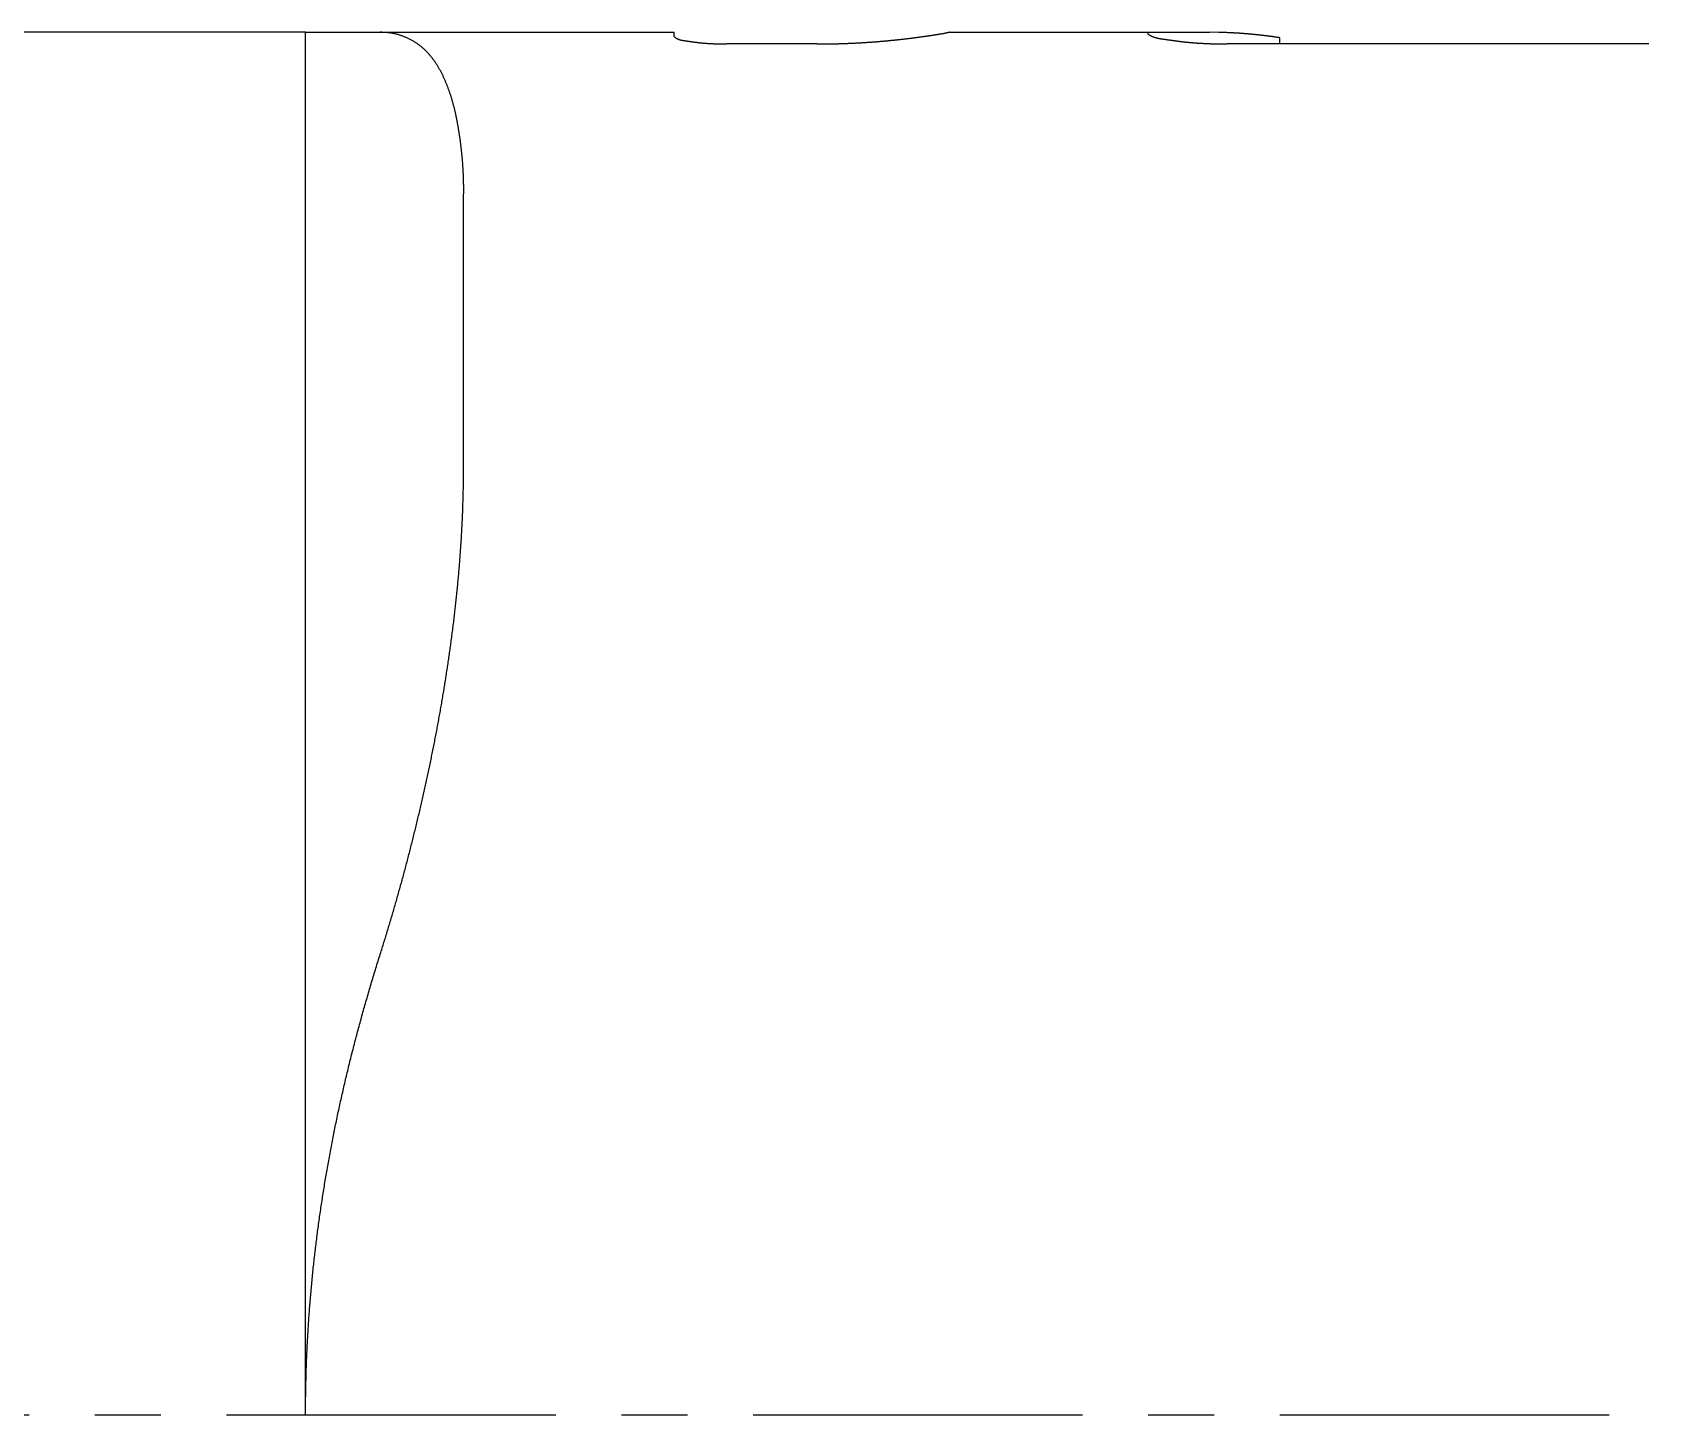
# Model space of a CAD drawing. Extents: x -4 to 102, y -14 to 59.
# Drawn here: x 52.63 to 58.77, y 9.06 to 14.31 of the extents above; entities that cross this region are included whole.
import ezdxf

# ---------------------------------------------------------------- set-up
doc = ezdxf.new("R2010")
doc.units = 0
doc.linetypes.add('CENTER', pattern=[2, 1.25, -0.25, 0.25, -0.25])
doc.layers.get('0').update_dxf_attribs({"linetype": 'CONTINUOUS'})
doc.layers.add('CENTER', color=1, linetype='CENTER')

msp = doc.modelspace()

# ---------------------------------------------------------------- linework, layer by layer
at = {"color": 7, "linetype": 'CONTINUOUS'}
for p, q in [((53.6678, 14.3079), (52.2678, 14.3079)), ((53.6678, 9.0579), (53.6678, 14.3079)), ((53.6678, 14.3079), (53.9516, 14.3079)), ((53.9516, 14.3079), (55.0678, 14.3079)), ((55.0678, 14.2915), (55.0678, 14.3079)), ((56.1127, 14.3079), (56.8678, 14.3079)), ((56.8678, 14.3003), (56.8678, 14.3079)), ((56.8678, 14.3079), (57.1003, 14.3079)), ((57.1357, 14.3075), (57.1003, 14.3079)), ((55.6096, 14.2636), (55.2678, 14.2636)), ((58.7678, 14.2636), (57.1678, 14.2636)), ((57.3678, 14.2636), (57.3678, 14.2871)), ((54.2678, 12.6485), (54.2678, 13.6763))]:
    msp.add_line(p, q, dxfattribs=at)
at = {"color": 7}
for points in [[(54.2678, 13.6763, 0), (54.2679, 13.679, 0), (54.2679, 13.6817, 0), (54.268, 13.6844, 0), (54.268, 13.6872, 0), (54.2681, 13.6899, 0), (54.2681, 13.6926, 0), (54.2682, 13.6953, 0), (54.2682, 13.698, 0), (54.2682, 13.7008, 0), (54.2682, 13.7035, 0), (54.2683, 13.7062, 0), (54.2683, 13.7089, 0), (54.2683, 13.7117, 0), (54.2683, 13.7144, 0), (54.2682, 13.7171, 0), (54.2682, 13.7198, 0), (54.2682, 13.7225, 0), (54.2682, 13.7253, 0), (54.2682, 13.728, 0), (54.2681, 13.7307, 0), (54.2681, 13.7334, 0), (54.268, 13.7361, 0), (54.268, 13.7389, 0), (54.2679, 13.7416, 0), (54.2678, 13.7443, 0), (54.2678, 13.747, 0), (54.2677, 13.7498, 0), (54.2676, 13.7525, 0), (54.2675, 13.7552, 0), (54.2674, 13.7579, 0), (54.2673, 13.7606, 0), (54.2672, 13.7634, 0), (54.2671, 13.7661, 0), (54.267, 13.7688, 0), (54.2669, 13.7715, 0), (54.2667, 13.7742, 0), (54.2666, 13.777, 0), (54.2665, 13.7797, 0), (54.2663, 13.7824, 0), (54.2662, 13.7851, 0), (54.266, 13.7878, 0), (54.2659, 13.7906, 0), (54.2657, 13.7933, 0), (54.2655, 13.796, 0), (54.2654, 13.7987, 0), (54.2652, 13.8014, 0), (54.265, 13.8042, 0), (54.2648, 13.8069, 0), (54.2646, 13.8096, 0), (54.2644, 13.8123, 0), (54.2642, 13.815, 0), (54.264, 13.8177, 0), (54.2638, 13.8205, 0), (54.2635, 13.8232, 0), (54.2633, 13.8259, 0), (54.2631, 13.8286, 0), (54.2628, 13.8313, 0), (54.2626, 13.834, 0), (54.2623, 13.8367, 0), (54.2621, 13.8395, 0), (54.2618, 13.8422, 0), (54.2616, 13.8449, 0), (54.2613, 13.8476, 0), (54.261, 13.8503, 0), (54.2607, 13.853, 0), (54.2604, 13.8557, 0), (54.2601, 13.8584, 0), (54.2599, 13.8611, 0), (54.2595, 13.8639, 0), (54.2592, 13.8666, 0), (54.2589, 13.8693, 0), (54.2586, 13.872, 0), (54.2583, 13.8747, 0), (54.258, 13.8774, 0), (54.2576, 13.8801, 0), (54.2573, 13.8828, 0), (54.2569, 13.8855, 0), (54.2566, 13.8882, 0), (54.2562, 13.8909, 0), (54.2559, 13.8936, 0), (54.2555, 13.8963, 0), (54.2552, 13.899, 0), (54.2548, 13.9017, 0), (54.2544, 13.9044, 0), (54.254, 13.9071, 0), (54.2536, 13.9098, 0), (54.2532, 13.9125, 0), (54.2528, 13.9152, 0), (54.2524, 13.9179, 0), (54.252, 13.9206, 0), (54.2516, 13.9233, 0), (54.2512, 13.926, 0), (54.2508, 13.9287, 0), (54.2504, 13.9314, 0), (54.2499, 13.9341, 0), (54.2495, 13.9368, 0), (54.249, 13.9394, 0), (54.2486, 13.9421, 0), (54.2481, 13.9448, 0), (54.2477, 13.9475, 0), (54.2472, 13.9502, 0), (54.2467, 13.9529, 0), (54.2463, 13.9556, 0), (54.2458, 13.9582, 0), (54.2453, 13.9609, 0), (54.2448, 13.9636, 0), (54.2443, 13.9663, 0), (54.2438, 13.9689, 0), (54.2433, 13.9716, 0), (54.2428, 13.9743, 0), (54.2422, 13.977, 0), (54.2417, 13.9796, 0), (54.2412, 13.9823, 0), (54.2406, 13.985, 0), (54.2401, 13.9876, 0), (54.2395, 13.9903, 0), (54.2389, 13.993, 0), (54.2384, 13.9956, 0), (54.2378, 13.9983, 0), (54.2372, 14.0009, 0), (54.2366, 14.0036, 0), (54.236, 14.0062, 0), (54.2354, 14.0089, 0), (54.2347, 14.0115, 0), (54.2341, 14.0142, 0), (54.2335, 14.0168, 0), (54.2328, 14.0194, 0), (54.2322, 14.0221, 0), (54.2315, 14.0247, 0), (54.2308, 14.0274, 0), (54.2301, 14.03, 0), (54.2295, 14.0326, 0), (54.2288, 14.0352, 0), (54.228, 14.0379, 0), (54.2273, 14.0405, 0), (54.2266, 14.0431, 0), (54.2259, 14.0457, 0), (54.2251, 14.0483, 0), (54.2244, 14.0509, 0), (54.2236, 14.0535, 0), (54.2228, 14.0561, 0), (54.222, 14.0587, 0), (54.2212, 14.0613, 0), (54.2204, 14.0639, 0), (54.2196, 14.0665, 0), (54.2188, 14.0691, 0), (54.2179, 14.0717, 0), (54.2171, 14.0743, 0), (54.2162, 14.0768, 0), (54.2154, 14.0794, 0), (54.2145, 14.082, 0), (54.2136, 14.0846, 0), (54.2127, 14.0871, 0), (54.2118, 14.0897, 0), (54.2108, 14.0922, 0), (54.2099, 14.0948, 0), (54.2089, 14.0974, 0), (54.208, 14.0999, 0), (54.207, 14.1025, 0), (54.206, 14.105, 0), (54.205, 14.1075, 0), (54.204, 14.1101, 0), (54.203, 14.1126, 0), (54.2019, 14.1151, 0), (54.2009, 14.1177, 0), (54.1998, 14.1202, 0), (54.1987, 14.1227, 0), (54.1977, 14.1252, 0), (54.1966, 14.1277, 0), (54.1954, 14.1302, 0), (54.1943, 14.1327, 0), (54.1932, 14.1352, 0), (54.192, 14.1377, 0), (54.1908, 14.1402, 0), (54.1897, 14.1427, 0), (54.1885, 14.1452, 0), (54.1872, 14.1477, 0), (54.186, 14.1501, 0), (54.1848, 14.1526, 0), (54.1835, 14.155, 0), (54.1822, 14.1575, 0), (54.181, 14.1599, 0), (54.1797, 14.1623, 0), (54.1783, 14.1647, 0), (54.177, 14.1671, 0), (54.1756, 14.1695, 0), (54.1743, 14.1719, 0), (54.1729, 14.1743, 0), (54.1715, 14.1767, 0), (54.1701, 14.179, 0), (54.1686, 14.1814, 0), (54.1672, 14.1837, 0), (54.1657, 14.186, 0), (54.1642, 14.1883, 0), (54.1627, 14.1906, 0), (54.1612, 14.1929, 0), (54.1597, 14.1952, 0), (54.1581, 14.1974, 0), (54.1565, 14.1997, 0), (54.1549, 14.2019, 0), (54.1533, 14.2041, 0), (54.1517, 14.2063, 0), (54.1501, 14.2085, 0), (54.1484, 14.2107, 0), (54.1467, 14.2128, 0), (54.145, 14.215, 0), (54.1433, 14.2171, 0), (54.1415, 14.2192, 0), (54.1398, 14.2213, 0), (54.138, 14.2233, 0), (54.1362, 14.2254, 0), (54.1343, 14.2274, 0), (54.1325, 14.2294, 0), (54.1306, 14.2314, 0), (54.1287, 14.2334, 0), (54.1268, 14.2353, 0), (54.1249, 14.2373, 0), (54.1229, 14.2392, 0), (54.121, 14.2411, 0), (54.119, 14.2429, 0), (54.117, 14.2448, 0), (54.1149, 14.2466, 0), (54.1128, 14.2484, 0), (54.1108, 14.2502, 0), (54.1087, 14.252, 0), (54.1065, 14.2537, 0), (54.1044, 14.2554, 0), (54.1022, 14.2571, 0), (54.1, 14.2588, 0), (54.0978, 14.2604, 0), (54.0956, 14.262, 0), (54.0933, 14.2636, 0), (54.0911, 14.2652, 0), (54.0888, 14.2667, 0), (54.0865, 14.2683, 0), (54.0842, 14.2697, 0), (54.0818, 14.2712, 0), (54.0795, 14.2727, 0), (54.0771, 14.2741, 0), (54.0747, 14.2755, 0), (54.0723, 14.2768, 0), (54.0699, 14.2782, 0), (54.0675, 14.2795, 0), (54.065, 14.2808, 0), (54.0626, 14.282, 0), (54.0601, 14.2833, 0), (54.0576, 14.2845, 0), (54.0551, 14.2856, 0), (54.0526, 14.2868, 0), (54.0501, 14.2879, 0), (54.0475, 14.289, 0), (54.045, 14.2901, 0), (54.0424, 14.2911, 0), (54.0399, 14.2921, 0), (54.0373, 14.2931, 0), (54.0347, 14.294, 0), (54.0321, 14.2949, 0), (54.0295, 14.2958, 0), (54.0269, 14.2967, 0), (54.0243, 14.2975, 0), (54.0216, 14.2983, 0), (54.019, 14.2991, 0), (54.0163, 14.2998, 0), (54.0137, 14.3005, 0), (54.011, 14.3012, 0), (54.0084, 14.3018, 0), (54.0057, 14.3024, 0), (54.003, 14.303, 0), (54.0003, 14.3035, 0), (53.9976, 14.304, 0), (53.9949, 14.3045, 0), (53.9922, 14.305, 0), (53.9895, 14.3054, 0), (53.9868, 14.3057, 0), (53.9841, 14.3061, 0), (53.9814, 14.3064, 0), (53.9787, 14.3067, 0), (53.976, 14.3069, 0), (53.9733, 14.3072, 0), (53.9706, 14.3074, 0), (53.9679, 14.3075, 0), (53.9652, 14.3076, 0), (53.9624, 14.3078, 0), (53.9597, 14.3078, 0), (53.957, 14.3079, 0), (53.9543, 14.3079, 0), (53.9516, 14.3079, 0)], [(55.6096, 14.2636, 0), (55.6116, 14.2636, 0), (55.6136, 14.2636, 0), (55.6155, 14.2636, 0), (55.6175, 14.2636, 0), (55.6194, 14.2636, 0), (55.6214, 14.2637, 0), (55.6234, 14.2637, 0), (55.6253, 14.2637, 0), (55.6273, 14.2637, 0), (55.6293, 14.2637, 0), (55.6312, 14.2637, 0), (55.6332, 14.2637, 0), (55.6351, 14.2637, 0), (55.6371, 14.2638, 0), (55.6391, 14.2638, 0), (55.641, 14.2638, 0), (55.643, 14.2638, 0), (55.645, 14.2639, 0), (55.6469, 14.2639, 0), (55.6489, 14.2639, 0), (55.6509, 14.2639, 0), (55.6528, 14.264, 0), (55.6548, 14.264, 0), (55.6567, 14.264, 0), (55.6587, 14.2641, 0), (55.6607, 14.2641, 0), (55.6626, 14.2641, 0), (55.6646, 14.2642, 0), (55.6666, 14.2642, 0), (55.6685, 14.2642, 0), (55.6705, 14.2643, 0), (55.6724, 14.2643, 0), (55.6744, 14.2644, 0), (55.6764, 14.2644, 0), (55.6783, 14.2645, 0), (55.6803, 14.2645, 0), (55.6823, 14.2646, 0), (55.6842, 14.2646, 0), (55.6862, 14.2647, 0), (55.6882, 14.2647, 0), (55.6901, 14.2648, 0), (55.6921, 14.2648, 0), (55.694, 14.2649, 0), (55.696, 14.2649, 0), (55.698, 14.265, 0), (55.6999, 14.2651, 0), (55.7019, 14.2651, 0), (55.7039, 14.2652, 0), (55.7058, 14.2652, 0), (55.7078, 14.2653, 0), (55.7097, 14.2654, 0), (55.7117, 14.2654, 0), (55.7137, 14.2655, 0), (55.7156, 14.2656, 0), (55.7176, 14.2657, 0), (55.7196, 14.2657, 0), (55.7215, 14.2658, 0), (55.7235, 14.2659, 0), (55.7254, 14.266, 0), (55.7274, 14.266, 0), (55.7294, 14.2661, 0), (55.7313, 14.2662, 0), (55.7333, 14.2663, 0), (55.7352, 14.2664, 0), (55.7372, 14.2665, 0), (55.7392, 14.2666, 0), (55.7411, 14.2666, 0), (55.7431, 14.2667, 0), (55.7451, 14.2668, 0), (55.747, 14.2669, 0), (55.749, 14.267, 0), (55.7509, 14.2671, 0), (55.7529, 14.2672, 0), (55.7549, 14.2673, 0), (55.7568, 14.2674, 0), (55.7588, 14.2675, 0), (55.7607, 14.2676, 0), (55.7627, 14.2677, 0), (55.7647, 14.2678, 0), (55.7666, 14.2679, 0), (55.7686, 14.268, 0), (55.7705, 14.2681, 0), (55.7725, 14.2682, 0), (55.7745, 14.2683, 0), (55.7764, 14.2685, 0), (55.7784, 14.2686, 0), (55.7804, 14.2687, 0), (55.7823, 14.2688, 0), (55.7843, 14.2689, 0), (55.7862, 14.269, 0), (55.7882, 14.2692, 0), (55.7902, 14.2693, 0), (55.7921, 14.2694, 0), (55.7941, 14.2695, 0), (55.796, 14.2697, 0), (55.798, 14.2698, 0), (55.7999, 14.2699, 0), (55.8019, 14.27, 0), (55.8039, 14.2702, 0), (55.8058, 14.2703, 0), (55.8078, 14.2704, 0), (55.8097, 14.2706, 0), (55.8117, 14.2707, 0), (55.8137, 14.2708, 0), (55.8156, 14.271, 0), (55.8176, 14.2711, 0), (55.8195, 14.2713, 0), (55.8215, 14.2714, 0), (55.8235, 14.2716, 0), (55.8254, 14.2717, 0), (55.8274, 14.2718, 0), (55.8293, 14.272, 0), (55.8313, 14.2721, 0), (55.8332, 14.2723, 0), (55.8352, 14.2724, 0), (55.8372, 14.2726, 0), (55.8391, 14.2728, 0), (55.8411, 14.2729, 0), (55.843, 14.2731, 0), (55.845, 14.2732, 0), (55.8469, 14.2734, 0), (55.8489, 14.2736, 0), (55.8509, 14.2737, 0), (55.8528, 14.2739, 0), (55.8548, 14.274, 0), (55.8567, 14.2742, 0), (55.8587, 14.2744, 0), (55.8606, 14.2746, 0), (55.8626, 14.2747, 0), (55.8645, 14.2749, 0), (55.8665, 14.2751, 0), (55.8685, 14.2752, 0), (55.8704, 14.2754, 0), (55.8724, 14.2756, 0), (55.8743, 14.2758, 0), (55.8763, 14.276, 0), (55.8782, 14.2761, 0), (55.8802, 14.2763, 0), (55.8821, 14.2765, 0), (55.8841, 14.2767, 0), (55.8861, 14.2769, 0), (55.888, 14.2771, 0), (55.89, 14.2773, 0), (55.8919, 14.2775, 0), (55.8939, 14.2776, 0), (55.8958, 14.2778, 0), (55.8978, 14.278, 0), (55.8997, 14.2782, 0), (55.9017, 14.2784, 0), (55.9036, 14.2786, 0), (55.9056, 14.2788, 0), (55.9075, 14.279, 0), (55.9095, 14.2792, 0), (55.9114, 14.2794, 0), (55.9134, 14.2797, 0), (55.9154, 14.2799, 0), (55.9173, 14.2801, 0), (55.9193, 14.2803, 0), (55.9212, 14.2805, 0), (55.9232, 14.2807, 0), (55.9251, 14.2809, 0), (55.9271, 14.2811, 0), (55.929, 14.2814, 0), (55.931, 14.2816, 0), (55.9329, 14.2818, 0), (55.9349, 14.282, 0), (55.9368, 14.2822, 0), (55.9388, 14.2825, 0), (55.9407, 14.2827, 0), (55.9427, 14.2829, 0), (55.9446, 14.2832, 0), (55.9466, 14.2834, 0), (55.9485, 14.2836, 0), (55.9505, 14.2838, 0), (55.9524, 14.2841, 0), (55.9544, 14.2843, 0), (55.9563, 14.2846, 0), (55.9583, 14.2848, 0), (55.9602, 14.285, 0), (55.9622, 14.2853, 0), (55.9641, 14.2855, 0), (55.9661, 14.2858, 0), (55.968, 14.286, 0), (55.97, 14.2862, 0), (55.9719, 14.2865, 0), (55.9738, 14.2867, 0), (55.9758, 14.287, 0), (55.9777, 14.2872, 0), (55.9797, 14.2875, 0), (55.9816, 14.2877, 0), (55.9836, 14.288, 0), (55.9855, 14.2882, 0), (55.9875, 14.2885, 0), (55.9894, 14.2888, 0), (55.9914, 14.289, 0), (55.9933, 14.2893, 0), (55.9953, 14.2895, 0), (55.9972, 14.2898, 0), (55.9992, 14.2901, 0), (56.0011, 14.2903, 0), (56.003, 14.2906, 0), (56.005, 14.2909, 0), (56.0069, 14.2911, 0), (56.0089, 14.2914, 0), (56.0108, 14.2917, 0), (56.0128, 14.2919, 0), (56.0147, 14.2922, 0), (56.0167, 14.2925, 0), (56.0186, 14.2928, 0), (56.0205, 14.293, 0), (56.0225, 14.2933, 0), (56.0244, 14.2936, 0), (56.0264, 14.2939, 0), (56.0283, 14.2942, 0), (56.0303, 14.2944, 0), (56.0322, 14.2947, 0), (56.0341, 14.295, 0), (56.0361, 14.2953, 0), (56.038, 14.2956, 0), (56.04, 14.2959, 0), (56.0419, 14.2961, 0), (56.0439, 14.2964, 0), (56.0458, 14.2967, 0), (56.0477, 14.297, 0), (56.0497, 14.2973, 0), (56.0516, 14.2976, 0), (56.0536, 14.2979, 0), (56.0555, 14.2982, 0), (56.0574, 14.2985, 0), (56.0594, 14.2988, 0), (56.0613, 14.2991, 0), (56.0633, 14.2994, 0), (56.0652, 14.2997, 0), (56.0671, 14.3001, 0), (56.0691, 14.3004, 0), (56.071, 14.3007, 0), (56.073, 14.301, 0), (56.0749, 14.3013, 0), (56.0768, 14.3017, 0), (56.0788, 14.302, 0), (56.0807, 14.3023, 0), (56.0826, 14.3027, 0), (56.0846, 14.303, 0), (56.0865, 14.3033, 0), (56.0884, 14.3037, 0), (56.0904, 14.304, 0), (56.0923, 14.3044, 0), (56.0942, 14.3047, 0), (56.0962, 14.3051, 0), (56.0981, 14.3055, 0), (56.1, 14.3058, 0), (56.1019, 14.3062, 0), (56.1039, 14.3066, 0), (56.1058, 14.307, 0), (56.1077, 14.3073, 0)], [(55.0678, 14.2915, 0), (55.0684, 14.291, 0), (55.069, 14.2905, 0), (55.0697, 14.29, 0), (55.0703, 14.2895, 0), (55.0709, 14.289, 0), (55.0716, 14.2885, 0), (55.0722, 14.288, 0), (55.0729, 14.2876, 0), (55.0735, 14.2871, 0), (55.0742, 14.2867, 0), (55.0749, 14.2862, 0), (55.0756, 14.2858, 0), (55.0762, 14.2854, 0), (55.0769, 14.285, 0), (55.0776, 14.2846, 0), (55.0783, 14.2842, 0), (55.079, 14.2838, 0), (55.0797, 14.2834, 0), (55.0805, 14.2831, 0), (55.0812, 14.2828, 0), (55.0819, 14.2824, 0), (55.0826, 14.2821, 0), (55.0834, 14.2818, 0), (55.0841, 14.2815, 0), (55.0848, 14.2812, 0), (55.0856, 14.281, 0), (55.0863, 14.2807, 0), (55.0871, 14.2805, 0), (55.0878, 14.2802, 0), (55.0886, 14.28, 0), (55.0894, 14.2798, 0), (55.0901, 14.2795, 0), (55.0909, 14.2793, 0), (55.0917, 14.2791, 0), (55.0925, 14.2789, 0), (55.0932, 14.2787, 0), (55.094, 14.2786, 0), (55.0948, 14.2784, 0), (55.0956, 14.2782, 0), (55.0964, 14.2781, 0), (55.0972, 14.2779, 0), (55.098, 14.2777, 0), (55.0988, 14.2776, 0), (55.0996, 14.2775, 0), (55.1004, 14.2773, 0), (55.1012, 14.2772, 0), (55.102, 14.2771, 0), (55.1028, 14.2769, 0), (55.1036, 14.2768, 0), (55.1044, 14.2767, 0), (55.1052, 14.2766, 0), (55.106, 14.2764, 0), (55.1068, 14.2763, 0), (55.1076, 14.2762, 0), (55.1084, 14.2761, 0), (55.1092, 14.276, 0), (55.11, 14.2759, 0), (55.1108, 14.2758, 0), (55.1116, 14.2757, 0), (55.1124, 14.2756, 0), (55.1132, 14.2754, 0), (55.114, 14.2753, 0), (55.1148, 14.2752, 0), (55.1156, 14.2751, 0), (55.1164, 14.275, 0), (55.1172, 14.2749, 0), (55.118, 14.2748, 0), (55.1188, 14.2747, 0), (55.1196, 14.2745, 0), (55.1204, 14.2744, 0), (55.1212, 14.2743, 0), (55.122, 14.2742, 0), (55.1228, 14.2741, 0), (55.1236, 14.274, 0), (55.1244, 14.2739, 0), (55.1252, 14.2737, 0), (55.126, 14.2736, 0), (55.1268, 14.2735, 0), (55.1276, 14.2734, 0), (55.1284, 14.2733, 0), (55.1292, 14.2732, 0), (55.13, 14.273, 0), (55.1308, 14.2729, 0), (55.1316, 14.2728, 0), (55.1323, 14.2727, 0), (55.1331, 14.2726, 0), (55.1339, 14.2725, 0), (55.1347, 14.2724, 0), (55.1355, 14.2722, 0), (55.1363, 14.2721, 0), (55.1371, 14.272, 0), (55.1379, 14.2719, 0), (55.1387, 14.2718, 0), (55.1395, 14.2717, 0), (55.1402, 14.2716, 0), (55.141, 14.2715, 0), (55.1418, 14.2713, 0), (55.1426, 14.2712, 0), (55.1434, 14.2711, 0), (55.1442, 14.271, 0), (55.145, 14.2709, 0), (55.1458, 14.2708, 0), (55.1466, 14.2707, 0), (55.1473, 14.2706, 0), (55.1481, 14.2705, 0), (55.1489, 14.2704, 0), (55.1497, 14.2703, 0), (55.1505, 14.2702, 0), (55.1513, 14.2701, 0), (55.1521, 14.27, 0), (55.1529, 14.2699, 0), (55.1537, 14.2698, 0), (55.1544, 14.2697, 0), (55.1552, 14.2696, 0), (55.156, 14.2695, 0), (55.1568, 14.2694, 0), (55.1576, 14.2693, 0), (55.1584, 14.2692, 0), (55.1592, 14.2691, 0), (55.16, 14.269, 0), (55.1608, 14.2689, 0), (55.1616, 14.2688, 0), (55.1624, 14.2687, 0), (55.1631, 14.2686, 0), (55.1639, 14.2685, 0), (55.1647, 14.2684, 0), (55.1655, 14.2683, 0), (55.1663, 14.2683, 0), (55.1671, 14.2682, 0), (55.1679, 14.2681, 0), (55.1687, 14.268, 0), (55.1695, 14.2679, 0), (55.1703, 14.2679, 0), (55.1711, 14.2678, 0), (55.1719, 14.2677, 0), (55.1727, 14.2676, 0), (55.1735, 14.2675, 0), (55.1742, 14.2675, 0), (55.175, 14.2674, 0), (55.1758, 14.2673, 0), (55.1766, 14.2673, 0), (55.1774, 14.2672, 0), (55.1782, 14.2671, 0), (55.179, 14.267, 0), (55.1798, 14.267, 0), (55.1806, 14.2669, 0), (55.1814, 14.2668, 0), (55.1822, 14.2668, 0), (55.183, 14.2667, 0), (55.1838, 14.2667, 0), (55.1846, 14.2666, 0), (55.1854, 14.2665, 0), (55.1862, 14.2665, 0), (55.187, 14.2664, 0), (55.1878, 14.2664, 0), (55.1886, 14.2663, 0), (55.1894, 14.2662, 0), (55.1902, 14.2662, 0), (55.191, 14.2661, 0), (55.1918, 14.2661, 0), (55.1926, 14.266, 0), (55.1934, 14.266, 0), (55.1942, 14.2659, 0), (55.195, 14.2659, 0), (55.1958, 14.2658, 0), (55.1966, 14.2658, 0), (55.1974, 14.2657, 0), (55.1982, 14.2657, 0), (55.199, 14.2656, 0), (55.1998, 14.2656, 0), (55.2006, 14.2655, 0), (55.2014, 14.2655, 0), (55.2022, 14.2654, 0), (55.203, 14.2654, 0), (55.2038, 14.2654, 0), (55.2046, 14.2653, 0), (55.2054, 14.2653, 0), (55.2062, 14.2652, 0), (55.207, 14.2652, 0), (55.2078, 14.2652, 0), (55.2086, 14.2651, 0), (55.2094, 14.2651, 0), (55.2102, 14.265, 0), (55.211, 14.265, 0), (55.2118, 14.265, 0), (55.2126, 14.2649, 0), (55.2134, 14.2649, 0), (55.2142, 14.2649, 0), (55.215, 14.2648, 0), (55.2158, 14.2648, 0), (55.2166, 14.2648, 0), (55.2174, 14.2647, 0), (55.2182, 14.2647, 0), (55.219, 14.2647, 0), (55.2198, 14.2646, 0), (55.2206, 14.2646, 0), (55.2214, 14.2646, 0), (55.2222, 14.2645, 0), (55.223, 14.2645, 0), (55.2238, 14.2645, 0), (55.2246, 14.2644, 0), (55.2254, 14.2644, 0), (55.2262, 14.2644, 0), (55.227, 14.2644, 0), (55.2278, 14.2643, 0), (55.2286, 14.2643, 0), (55.2294, 14.2643, 0), (55.2302, 14.2643, 0), (55.231, 14.2642, 0), (55.2318, 14.2642, 0), (55.2326, 14.2642, 0), (55.2334, 14.2642, 0), (55.2342, 14.2641, 0), (55.235, 14.2641, 0), (55.2358, 14.2641, 0), (55.2366, 14.2641, 0), (55.2374, 14.264, 0), (55.2382, 14.264, 0), (55.239, 14.264, 0), (55.2398, 14.264, 0), (55.2406, 14.264, 0), (55.2414, 14.2639, 0), (55.2422, 14.2639, 0), (55.243, 14.2639, 0), (55.2438, 14.2639, 0), (55.2446, 14.2639, 0), (55.2454, 14.2639, 0), (55.2462, 14.2638, 0), (55.247, 14.2638, 0), (55.2478, 14.2638, 0), (55.2486, 14.2638, 0), (55.2494, 14.2638, 0), (55.2502, 14.2638, 0), (55.251, 14.2638, 0), (55.2518, 14.2637, 0), (55.2526, 14.2637, 0), (55.2534, 14.2637, 0), (55.2542, 14.2637, 0), (55.255, 14.2637, 0), (55.2558, 14.2637, 0), (55.2566, 14.2637, 0), (55.2574, 14.2637, 0), (55.2582, 14.2637, 0), (55.259, 14.2637, 0), (55.2598, 14.2637, 0), (55.2606, 14.2637, 0), (55.2614, 14.2636, 0), (55.2622, 14.2636, 0), (55.263, 14.2636, 0), (55.2638, 14.2636, 0), (55.2646, 14.2636, 0), (55.2654, 14.2636, 0), (55.2662, 14.2636, 0), (55.267, 14.2636, 0), (55.2678, 14.2636, 0)], [(56.8678, 14.3003, 0), (56.8688, 14.2997, 0), (56.8698, 14.299, 0), (56.8709, 14.2984, 0), (56.8719, 14.2979, 0), (56.8729, 14.2973, 0), (56.874, 14.2967, 0), (56.875, 14.2961, 0), (56.8761, 14.2956, 0), (56.8772, 14.295, 0), (56.8782, 14.2945, 0), (56.8793, 14.294, 0), (56.8804, 14.2934, 0), (56.8815, 14.2929, 0), (56.8826, 14.2925, 0), (56.8837, 14.292, 0), (56.8847, 14.2915, 0), (56.8859, 14.2911, 0), (56.887, 14.2907, 0), (56.8881, 14.2902, 0), (56.8892, 14.2898, 0), (56.8903, 14.2894, 0), (56.8914, 14.2891, 0), (56.8926, 14.2887, 0), (56.8937, 14.2883, 0), (56.8948, 14.288, 0), (56.896, 14.2877, 0), (56.8971, 14.2874, 0), (56.8983, 14.2871, 0), (56.8994, 14.2868, 0), (56.9006, 14.2865, 0), (56.9017, 14.2862, 0), (56.9029, 14.2859, 0), (56.9041, 14.2857, 0), (56.9052, 14.2854, 0), (56.9064, 14.2852, 0), (56.9076, 14.2849, 0), (56.9087, 14.2847, 0), (56.9099, 14.2845, 0), (56.9111, 14.2843, 0), (56.9123, 14.2841, 0), (56.9135, 14.2838, 0), (56.9146, 14.2837, 0), (56.9158, 14.2835, 0), (56.917, 14.2833, 0), (56.9182, 14.2831, 0), (56.9194, 14.2829, 0), (56.9206, 14.2827, 0), (56.9218, 14.2826, 0), (56.923, 14.2824, 0), (56.9242, 14.2822, 0), (56.9254, 14.2821, 0), (56.9266, 14.2819, 0), (56.9277, 14.2817, 0), (56.9289, 14.2816, 0), (56.9301, 14.2814, 0), (56.9313, 14.2813, 0), (56.9325, 14.2811, 0), (56.9337, 14.281, 0), (56.9349, 14.2808, 0), (56.9361, 14.2806, 0), (56.9373, 14.2805, 0), (56.9385, 14.2803, 0), (56.9397, 14.2802, 0), (56.9409, 14.28, 0), (56.942, 14.2798, 0), (56.9432, 14.2797, 0), (56.9444, 14.2795, 0), (56.9456, 14.2794, 0), (56.9468, 14.2792, 0), (56.948, 14.279, 0), (56.9492, 14.2789, 0), (56.9503, 14.2787, 0), (56.9515, 14.2785, 0), (56.9527, 14.2784, 0), (56.9539, 14.2782, 0), (56.9551, 14.2781, 0), (56.9563, 14.2779, 0), (56.9575, 14.2777, 0), (56.9586, 14.2776, 0), (56.9598, 14.2774, 0), (56.961, 14.2773, 0), (56.9622, 14.2771, 0), (56.9634, 14.2769, 0), (56.9645, 14.2768, 0), (56.9657, 14.2766, 0), (56.9669, 14.2764, 0), (56.9681, 14.2763, 0), (56.9693, 14.2761, 0), (56.9704, 14.276, 0), (56.9716, 14.2758, 0), (56.9728, 14.2756, 0), (56.974, 14.2755, 0), (56.9752, 14.2753, 0), (56.9764, 14.2752, 0), (56.9775, 14.275, 0), (56.9787, 14.2749, 0), (56.9799, 14.2747, 0), (56.9811, 14.2745, 0), (56.9822, 14.2744, 0), (56.9834, 14.2742, 0), (56.9846, 14.2741, 0), (56.9858, 14.2739, 0), (56.987, 14.2738, 0), (56.9881, 14.2736, 0), (56.9893, 14.2735, 0), (56.9905, 14.2733, 0), (56.9917, 14.2732, 0), (56.9929, 14.273, 0), (56.994, 14.2729, 0), (56.9952, 14.2728, 0), (56.9964, 14.2726, 0), (56.9976, 14.2725, 0), (56.9988, 14.2723, 0), (56.9999, 14.2722, 0), (57.0011, 14.2721, 0), (57.0023, 14.2719, 0), (57.0035, 14.2718, 0), (57.0047, 14.2717, 0), (57.0059, 14.2715, 0), (57.007, 14.2714, 0), (57.0082, 14.2713, 0), (57.0094, 14.2711, 0), (57.0106, 14.271, 0), (57.0118, 14.2709, 0), (57.0129, 14.2708, 0), (57.0141, 14.2706, 0), (57.0153, 14.2705, 0), (57.0165, 14.2704, 0), (57.0177, 14.2703, 0), (57.0189, 14.2702, 0), (57.0201, 14.27, 0), (57.0212, 14.2699, 0), (57.0224, 14.2698, 0), (57.0236, 14.2697, 0), (57.0248, 14.2696, 0), (57.026, 14.2695, 0), (57.0272, 14.2694, 0), (57.0284, 14.2693, 0), (57.0295, 14.2692, 0), (57.0307, 14.2691, 0), (57.0319, 14.269, 0), (57.0331, 14.2689, 0), (57.0343, 14.2688, 0), (57.0355, 14.2687, 0), (57.0367, 14.2686, 0), (57.0379, 14.2685, 0), (57.039, 14.2684, 0), (57.0402, 14.2683, 0), (57.0414, 14.2682, 0), (57.0426, 14.2681, 0), (57.0438, 14.268, 0), (57.045, 14.2679, 0), (57.0462, 14.2678, 0), (57.0474, 14.2678, 0), (57.0486, 14.2677, 0), (57.0498, 14.2676, 0), (57.0509, 14.2675, 0), (57.0521, 14.2674, 0), (57.0533, 14.2673, 0), (57.0545, 14.2673, 0), (57.0557, 14.2672, 0), (57.0569, 14.2671, 0), (57.0581, 14.267, 0), (57.0593, 14.267, 0), (57.0605, 14.2669, 0), (57.0617, 14.2668, 0), (57.0629, 14.2667, 0), (57.064, 14.2667, 0), (57.0652, 14.2666, 0), (57.0664, 14.2665, 0), (57.0676, 14.2665, 0), (57.0688, 14.2664, 0), (57.07, 14.2663, 0), (57.0712, 14.2663, 0), (57.0724, 14.2662, 0), (57.0736, 14.2661, 0), (57.0748, 14.2661, 0), (57.076, 14.266, 0), (57.0772, 14.266, 0), (57.0784, 14.2659, 0), (57.0795, 14.2658, 0), (57.0807, 14.2658, 0), (57.0819, 14.2657, 0), (57.0831, 14.2657, 0), (57.0843, 14.2656, 0), (57.0855, 14.2656, 0), (57.0867, 14.2655, 0), (57.0879, 14.2655, 0), (57.0891, 14.2654, 0), (57.0903, 14.2653, 0), (57.0915, 14.2653, 0), (57.0927, 14.2652, 0), (57.0939, 14.2652, 0), (57.0951, 14.2652, 0), (57.0962, 14.2651, 0), (57.0974, 14.2651, 0), (57.0986, 14.265, 0), (57.0998, 14.265, 0), (57.101, 14.2649, 0), (57.1022, 14.2649, 0), (57.1034, 14.2648, 0), (57.1046, 14.2648, 0), (57.1058, 14.2648, 0), (57.107, 14.2647, 0), (57.1082, 14.2647, 0), (57.1094, 14.2646, 0), (57.1106, 14.2646, 0), (57.1118, 14.2646, 0), (57.1129, 14.2645, 0), (57.1141, 14.2645, 0), (57.1153, 14.2644, 0), (57.1165, 14.2644, 0), (57.1177, 14.2644, 0), (57.1189, 14.2643, 0), (57.1201, 14.2643, 0), (57.1213, 14.2643, 0), (57.1225, 14.2642, 0), (57.1237, 14.2642, 0), (57.1249, 14.2642, 0), (57.1261, 14.2641, 0), (57.1273, 14.2641, 0), (57.1284, 14.2641, 0), (57.1296, 14.2641, 0), (57.1308, 14.264, 0), (57.132, 14.264, 0), (57.1332, 14.264, 0), (57.1344, 14.264, 0), (57.1356, 14.2639, 0), (57.1368, 14.2639, 0), (57.138, 14.2639, 0), (57.1392, 14.2639, 0), (57.1404, 14.2639, 0), (57.1416, 14.2638, 0), (57.1428, 14.2638, 0), (57.1439, 14.2638, 0), (57.1451, 14.2638, 0), (57.1463, 14.2638, 0), (57.1475, 14.2638, 0), (57.1487, 14.2637, 0), (57.1499, 14.2637, 0), (57.1511, 14.2637, 0), (57.1523, 14.2637, 0), (57.1535, 14.2637, 0), (57.1547, 14.2637, 0), (57.1559, 14.2637, 0), (57.1571, 14.2637, 0), (57.1583, 14.2637, 0), (57.1594, 14.2636, 0), (57.1606, 14.2636, 0), (57.1618, 14.2636, 0), (57.163, 14.2636, 0), (57.1642, 14.2636, 0), (57.1654, 14.2636, 0), (57.1666, 14.2636, 0), (57.1678, 14.2636, 0)], [(53.9516, 10.8072, 0), (53.9533, 10.8128, 0), (53.9551, 10.8184, 0), (53.9569, 10.824, 0), (53.9586, 10.8296, 0), (53.9604, 10.8352, 0), (53.9621, 10.8408, 0), (53.9639, 10.8464, 0), (53.9656, 10.852, 0), (53.9673, 10.8576, 0), (53.9691, 10.8633, 0), (53.9708, 10.8689, 0), (53.9725, 10.8745, 0), (53.9742, 10.8801, 0), (53.9759, 10.8857, 0), (53.9777, 10.8914, 0), (53.9794, 10.897, 0), (53.9811, 10.9026, 0), (53.9828, 10.9082, 0), (53.9844, 10.9139, 0), (53.9861, 10.9195, 0), (53.9878, 10.9251, 0), (53.9895, 10.9308, 0), (53.9912, 10.9364, 0), (53.9928, 10.942, 0), (53.9945, 10.9477, 0), (53.9962, 10.9533, 0), (53.9978, 10.959, 0), (53.9995, 10.9646, 0), (54.0011, 10.9703, 0), (54.0028, 10.9759, 0), (54.0044, 10.9815, 0), (54.006, 10.9872, 0), (54.0077, 10.9928, 0), (54.0093, 10.9985, 0), (54.0109, 11.0041, 0), (54.0125, 11.0098, 0), (54.0141, 11.0154, 0), (54.0157, 11.0211, 0), (54.0173, 11.0268, 0), (54.0189, 11.0324, 0), (54.0205, 11.0381, 0), (54.0221, 11.0437, 0), (54.0237, 11.0494, 0), (54.0253, 11.0551, 0), (54.0269, 11.0607, 0), (54.0284, 11.0664, 0), (54.03, 11.0721, 0), (54.0316, 11.0777, 0), (54.0331, 11.0834, 0), (54.0347, 11.0891, 0), (54.0362, 11.0947, 0), (54.0378, 11.1004, 0), (54.0393, 11.1061, 0), (54.0408, 11.1118, 0), (54.0424, 11.1174, 0), (54.0439, 11.1231, 0), (54.0454, 11.1288, 0), (54.0469, 11.1345, 0), (54.0484, 11.1401, 0), (54.05, 11.1458, 0), (54.0515, 11.1515, 0), (54.053, 11.1572, 0), (54.0545, 11.1629, 0), (54.0559, 11.1686, 0), (54.0574, 11.1743, 0), (54.0589, 11.1799, 0), (54.0604, 11.1856, 0), (54.0619, 11.1913, 0), (54.0633, 11.197, 0), (54.0648, 11.2027, 0), (54.0663, 11.2084, 0), (54.0677, 11.2141, 0), (54.0692, 11.2198, 0), (54.0706, 11.2255, 0), (54.072, 11.2312, 0), (54.0735, 11.2369, 0), (54.0749, 11.2426, 0), (54.0763, 11.2483, 0), (54.0778, 11.254, 0), (54.0792, 11.2597, 0), (54.0806, 11.2654, 0), (54.082, 11.2711, 0), (54.0834, 11.2768, 0), (54.0848, 11.2825, 0), (54.0862, 11.2882, 0), (54.0876, 11.294, 0), (54.089, 11.2997, 0), (54.0904, 11.3054, 0), (54.0917, 11.3111, 0), (54.0931, 11.3168, 0), (54.0945, 11.3225, 0), (54.0958, 11.3282, 0), (54.0972, 11.334, 0), (54.0986, 11.3397, 0), (54.0999, 11.3454, 0), (54.1013, 11.3511, 0), (54.1026, 11.3569, 0), (54.1039, 11.3626, 0), (54.1053, 11.3683, 0), (54.1066, 11.374, 0), (54.1079, 11.3798, 0), (54.1092, 11.3855, 0), (54.1105, 11.3912, 0), (54.1119, 11.3969, 0), (54.1132, 11.4027, 0), (54.1145, 11.4084, 0), (54.1158, 11.4141, 0), (54.117, 11.4199, 0), (54.1183, 11.4256, 0), (54.1196, 11.4313, 0), (54.1209, 11.4371, 0), (54.1222, 11.4428, 0), (54.1234, 11.4486, 0), (54.1247, 11.4543, 0), (54.1259, 11.46, 0), (54.1272, 11.4658, 0), (54.1284, 11.4715, 0), (54.1297, 11.4773, 0), (54.1309, 11.483, 0), (54.1322, 11.4888, 0), (54.1334, 11.4945, 0), (54.1346, 11.5003, 0), (54.1358, 11.506, 0), (54.1371, 11.5118, 0), (54.1383, 11.5175, 0), (54.1395, 11.5233, 0), (54.1407, 11.529, 0), (54.1419, 11.5348, 0), (54.1431, 11.5405, 0), (54.1442, 11.5463, 0), (54.1454, 11.552, 0), (54.1466, 11.5578, 0), (54.1478, 11.5636, 0), (54.1489, 11.5693, 0), (54.1501, 11.5751, 0), (54.1513, 11.5809, 0), (54.1524, 11.5866, 0), (54.1536, 11.5924, 0), (54.1547, 11.5981, 0), (54.1558, 11.6039, 0), (54.157, 11.6097, 0), (54.1581, 11.6155, 0), (54.1592, 11.6212, 0), (54.1603, 11.627, 0), (54.1615, 11.6328, 0), (54.1626, 11.6385, 0), (54.1637, 11.6443, 0), (54.1648, 11.6501, 0), (54.1659, 11.6559, 0), (54.1669, 11.6616, 0), (54.168, 11.6674, 0), (54.1691, 11.6732, 0), (54.1702, 11.679, 0), (54.1713, 11.6847, 0), (54.1723, 11.6905, 0), (54.1734, 11.6963, 0), (54.1744, 11.7021, 0), (54.1755, 11.7079, 0), (54.1765, 11.7137, 0), (54.1776, 11.7194, 0), (54.1786, 11.7252, 0), (54.1796, 11.731, 0), (54.1806, 11.7368, 0), (54.1817, 11.7426, 0), (54.1827, 11.7484, 0), (54.1837, 11.7542, 0), (54.1847, 11.76, 0), (54.1857, 11.7658, 0), (54.1867, 11.7716, 0), (54.1877, 11.7774, 0), (54.1886, 11.7831, 0), (54.1896, 11.7889, 0), (54.1906, 11.7947, 0), (54.1916, 11.8005, 0), (54.1925, 11.8063, 0), (54.1935, 11.8121, 0), (54.1944, 11.8179, 0), (54.1954, 11.8237, 0), (54.1963, 11.8295, 0), (54.1972, 11.8353, 0), (54.1982, 11.8412, 0), (54.1991, 11.847, 0), (54.2, 11.8528, 0), (54.2009, 11.8586, 0), (54.2018, 11.8644, 0), (54.2027, 11.8702, 0), (54.2036, 11.876, 0), (54.2045, 11.8818, 0), (54.2054, 11.8876, 0), (54.2063, 11.8934, 0), (54.2072, 11.8992, 0), (54.208, 11.905, 0), (54.2089, 11.9109, 0), (54.2098, 11.9167, 0), (54.2106, 11.9225, 0), (54.2115, 11.9283, 0), (54.2123, 11.9341, 0), (54.2131, 11.9399, 0), (54.214, 11.9458, 0), (54.2148, 11.9516, 0), (54.2156, 11.9574, 0), (54.2164, 11.9632, 0), (54.2173, 11.969, 0), (54.2181, 11.9749, 0), (54.2189, 11.9807, 0), (54.2196, 11.9865, 0), (54.2204, 11.9923, 0), (54.2212, 11.9982, 0), (54.222, 12.004, 0), (54.2228, 12.0098, 0), (54.2235, 12.0157, 0), (54.2243, 12.0215, 0), (54.225, 12.0273, 0), (54.2258, 12.0331, 0), (54.2265, 12.039, 0), (54.2273, 12.0448, 0), (54.228, 12.0506, 0), (54.2287, 12.0565, 0), (54.2294, 12.0623, 0), (54.2302, 12.0681, 0), (54.2309, 12.074, 0), (54.2316, 12.0798, 0), (54.2323, 12.0856, 0), (54.2329, 12.0915, 0), (54.2336, 12.0973, 0), (54.2343, 12.1032, 0), (54.235, 12.109, 0), (54.2356, 12.1148, 0), (54.2363, 12.1207, 0), (54.237, 12.1265, 0), (54.2376, 12.1324, 0), (54.2382, 12.1382, 0), (54.2389, 12.144, 0), (54.2395, 12.1499, 0), (54.2401, 12.1557, 0), (54.2407, 12.1616, 0), (54.2414, 12.1674, 0), (54.242, 12.1733, 0), (54.2426, 12.1791, 0), (54.2432, 12.185, 0), (54.2437, 12.1908, 0), (54.2443, 12.1967, 0), (54.2449, 12.2025, 0), (54.2455, 12.2084, 0), (54.246, 12.2142, 0), (54.2466, 12.2201, 0), (54.2471, 12.2259, 0), (54.2477, 12.2318, 0), (54.2482, 12.2376, 0), (54.2487, 12.2435, 0), (54.2493, 12.2493, 0), (54.2498, 12.2552, 0), (54.2503, 12.2611, 0), (54.2508, 12.2669, 0), (54.2513, 12.2728, 0), (54.2518, 12.2786, 0), (54.2523, 12.2845, 0), (54.2527, 12.2903, 0), (54.2532, 12.2962, 0), (54.2537, 12.3021, 0), (54.2541, 12.3079, 0), (54.2546, 12.3138, 0), (54.255, 12.3196, 0), (54.2554, 12.3255, 0), (54.2559, 12.3314, 0), (54.2563, 12.3372, 0), (54.2567, 12.3431, 0), (54.2571, 12.349, 0), (54.2575, 12.3548, 0), (54.2579, 12.3607, 0), (54.2583, 12.3666, 0), (54.2587, 12.3724, 0), (54.259, 12.3783, 0), (54.2594, 12.3842, 0), (54.2597, 12.39, 0), (54.2601, 12.3959, 0), (54.2604, 12.4018, 0), (54.2608, 12.4076, 0), (54.2611, 12.4135, 0), (54.2614, 12.4194, 0), (54.2617, 12.4252, 0), (54.262, 12.4311, 0), (54.2623, 12.437, 0), (54.2626, 12.4429, 0), (54.2629, 12.4487, 0), (54.2631, 12.4546, 0), (54.2634, 12.4605, 0), (54.2637, 12.4663, 0), (54.2639, 12.4722, 0), (54.2641, 12.4781, 0), (54.2644, 12.484, 0), (54.2646, 12.4898, 0), (54.2648, 12.4957, 0), (54.265, 12.5016, 0), (54.2652, 12.5075, 0), (54.2654, 12.5133, 0), (54.2656, 12.5192, 0), (54.2658, 12.5251, 0), (54.2659, 12.531, 0), (54.2661, 12.5368, 0), (54.2663, 12.5427, 0), (54.2664, 12.5486, 0), (54.2666, 12.5545, 0), (54.2667, 12.5603, 0), (54.2668, 12.5662, 0), (54.2669, 12.5721, 0), (54.267, 12.578, 0), (54.2671, 12.5839, 0), (54.2672, 12.5897, 0), (54.2673, 12.5956, 0), (54.2674, 12.6015, 0), (54.2675, 12.6074, 0), (54.2675, 12.6132, 0), (54.2676, 12.6191, 0), (54.2677, 12.625, 0), (54.2677, 12.6309, 0), (54.2677, 12.6368, 0), (54.2678, 12.6426, 0), (54.2678, 12.6485, 0)], [(53.6678, 9.0579, 0), (53.6678, 9.0648, 0), (53.6678, 9.0718, 0), (53.6678, 9.0788, 0), (53.6679, 9.0858, 0), (53.6679, 9.0928, 0), (53.668, 9.0997, 0), (53.668, 9.1067, 0), (53.6681, 9.1137, 0), (53.6682, 9.1206, 0), (53.6683, 9.1276, 0), (53.6684, 9.1346, 0), (53.6685, 9.1416, 0), (53.6686, 9.1486, 0), (53.6687, 9.1555, 0), (53.6689, 9.1625, 0), (53.669, 9.1695, 0), (53.6692, 9.1765, 0), (53.6693, 9.1834, 0), (53.6695, 9.1904, 0), (53.6697, 9.1974, 0), (53.6699, 9.2044, 0), (53.6701, 9.2113, 0), (53.6703, 9.2183, 0), (53.6705, 9.2253, 0), (53.6707, 9.2323, 0), (53.671, 9.2392, 0), (53.6712, 9.2462, 0), (53.6715, 9.2532, 0), (53.6717, 9.2601, 0), (53.672, 9.2671, 0), (53.6723, 9.2741, 0), (53.6726, 9.2811, 0), (53.6729, 9.288, 0), (53.6732, 9.295, 0), (53.6735, 9.302, 0), (53.6738, 9.3089, 0), (53.6742, 9.3159, 0), (53.6745, 9.3229, 0), (53.6749, 9.3299, 0), (53.6752, 9.3368, 0), (53.6756, 9.3438, 0), (53.676, 9.3508, 0), (53.6764, 9.3577, 0), (53.6768, 9.3647, 0), (53.6772, 9.3717, 0), (53.6776, 9.3786, 0), (53.678, 9.3856, 0), (53.6785, 9.3926, 0), (53.6789, 9.3995, 0), (53.6794, 9.4065, 0), (53.6798, 9.4134, 0), (53.6803, 9.4204, 0), (53.6808, 9.4274, 0), (53.6813, 9.4343, 0), (53.6818, 9.4413, 0), (53.6823, 9.4482, 0), (53.6828, 9.4552, 0), (53.6833, 9.4622, 0), (53.6839, 9.4691, 0), (53.6844, 9.4761, 0), (53.685, 9.483, 0), (53.6855, 9.49, 0), (53.6861, 9.497, 0), (53.6867, 9.5039, 0), (53.6873, 9.5108, 0), (53.6879, 9.5178, 0), (53.6885, 9.5248, 0), (53.6891, 9.5317, 0), (53.6898, 9.5387, 0), (53.6904, 9.5456, 0), (53.691, 9.5526, 0), (53.6917, 9.5595, 0), (53.6924, 9.5664, 0), (53.693, 9.5734, 0), (53.6937, 9.5803, 0), (53.6944, 9.5873, 0), (53.6951, 9.5942, 0), (53.6958, 9.6012, 0), (53.6965, 9.6081, 0), (53.6973, 9.615, 0), (53.698, 9.622, 0), (53.6987, 9.6289, 0), (53.6995, 9.6358, 0), (53.7003, 9.6428, 0), (53.701, 9.6497, 0), (53.7018, 9.6567, 0), (53.7026, 9.6636, 0), (53.7034, 9.6705, 0), (53.7042, 9.6775, 0), (53.705, 9.6844, 0), (53.7059, 9.6913, 0), (53.7067, 9.6982, 0), (53.7075, 9.7052, 0), (53.7084, 9.7121, 0), (53.7093, 9.719, 0), (53.7101, 9.7259, 0), (53.711, 9.7329, 0), (53.7119, 9.7398, 0), (53.7128, 9.7467, 0), (53.7137, 9.7536, 0), (53.7146, 9.7605, 0), (53.7155, 9.7675, 0), (53.7165, 9.7744, 0), (53.7174, 9.7813, 0), (53.7183, 9.7882, 0), (53.7193, 9.7951, 0), (53.7203, 9.802, 0), (53.7212, 9.8089, 0), (53.7222, 9.8158, 0), (53.7232, 9.8227, 0), (53.7242, 9.8296, 0), (53.7252, 9.8365, 0), (53.7262, 9.8435, 0), (53.7273, 9.8504, 0), (53.7283, 9.8573, 0), (53.7293, 9.8642, 0), (53.7304, 9.8711, 0), (53.7315, 9.8779, 0), (53.7325, 9.8848, 0), (53.7336, 9.8917, 0), (53.7347, 9.8986, 0), (53.7358, 9.9055, 0), (53.7369, 9.9124, 0), (53.738, 9.9193, 0), (53.7391, 9.9262, 0), (53.7402, 9.9331, 0), (53.7414, 9.9399, 0), (53.7425, 9.9468, 0), (53.7437, 9.9537, 0), (53.7448, 9.9606, 0), (53.746, 9.9675, 0), (53.7472, 9.9743, 0), (53.7484, 9.9812, 0), (53.7496, 9.9881, 0), (53.7508, 9.995, 0), (53.752, 10.0018, 0), (53.7532, 10.0087, 0), (53.7544, 10.0156, 0), (53.7557, 10.0224, 0), (53.7569, 10.0293, 0), (53.7582, 10.0362, 0), (53.7594, 10.043, 0), (53.7607, 10.0499, 0), (53.762, 10.0568, 0), (53.7633, 10.0636, 0), (53.7646, 10.0705, 0), (53.7659, 10.0773, 0), (53.7672, 10.0842, 0), (53.7685, 10.091, 0), (53.7698, 10.0979, 0), (53.7711, 10.1047, 0), (53.7725, 10.1116, 0), (53.7738, 10.1184, 0), (53.7752, 10.1253, 0), (53.7766, 10.1321, 0), (53.7779, 10.139, 0), (53.7793, 10.1458, 0), (53.7807, 10.1526, 0), (53.7821, 10.1595, 0), (53.7835, 10.1663, 0), (53.7849, 10.1731, 0), (53.7864, 10.18, 0), (53.7878, 10.1868, 0), (53.7892, 10.1936, 0), (53.7907, 10.2004, 0), (53.7921, 10.2073, 0), (53.7936, 10.2141, 0), (53.7951, 10.2209, 0), (53.7966, 10.2277, 0), (53.798, 10.2345, 0), (53.7995, 10.2414, 0), (53.801, 10.2482, 0), (53.8025, 10.255, 0), (53.8041, 10.2618, 0), (53.8056, 10.2686, 0), (53.8071, 10.2754, 0), (53.8087, 10.2822, 0), (53.8102, 10.289, 0), (53.8118, 10.2958, 0), (53.8133, 10.3026, 0), (53.8149, 10.3094, 0), (53.8165, 10.3162, 0), (53.8181, 10.323, 0), (53.8197, 10.3298, 0), (53.8213, 10.3366, 0), (53.8229, 10.3434, 0), (53.8245, 10.3502, 0), (53.8261, 10.3569, 0), (53.8278, 10.3637, 0), (53.8294, 10.3705, 0), (53.8311, 10.3773, 0), (53.8327, 10.3841, 0), (53.8344, 10.3908, 0), (53.8361, 10.3976, 0), (53.8377, 10.4044, 0), (53.8394, 10.4112, 0), (53.8411, 10.4179, 0), (53.8428, 10.4247, 0), (53.8445, 10.4315, 0), (53.8462, 10.4382, 0), (53.848, 10.445, 0), (53.8497, 10.4517, 0), (53.8514, 10.4585, 0), (53.8532, 10.4653, 0), (53.8549, 10.472, 0), (53.8567, 10.4788, 0), (53.8585, 10.4855, 0), (53.8602, 10.4923, 0), (53.862, 10.499, 0), (53.8638, 10.5057, 0), (53.8656, 10.5125, 0), (53.8674, 10.5192, 0), (53.8692, 10.526, 0), (53.871, 10.5327, 0), (53.8729, 10.5394, 0), (53.8747, 10.5462, 0), (53.8765, 10.5529, 0), (53.8784, 10.5596, 0), (53.8802, 10.5664, 0), (53.8821, 10.5731, 0), (53.8839, 10.5798, 0), (53.8858, 10.5865, 0), (53.8877, 10.5932, 0), (53.8896, 10.6, 0), (53.8915, 10.6067, 0), (53.8934, 10.6134, 0), (53.8953, 10.6201, 0), (53.8972, 10.6268, 0), (53.8991, 10.6335, 0), (53.9011, 10.6402, 0), (53.903, 10.6469, 0), (53.9049, 10.6536, 0), (53.9069, 10.6603, 0), (53.9088, 10.667, 0), (53.9108, 10.6737, 0), (53.9128, 10.6804, 0), (53.9148, 10.6871, 0), (53.9167, 10.6938, 0), (53.9187, 10.7005, 0), (53.9207, 10.7072, 0), (53.9227, 10.7138, 0), (53.9247, 10.7205, 0), (53.9268, 10.7272, 0), (53.9288, 10.7339, 0), (53.9308, 10.7405, 0), (53.9329, 10.7472, 0), (53.9349, 10.7539, 0), (53.937, 10.7605, 0), (53.939, 10.7672, 0), (53.9411, 10.7739, 0), (53.9432, 10.7805, 0), (53.9453, 10.7872, 0), (53.9473, 10.7938, 0), (53.9494, 10.8005, 0), (53.9516, 10.8072, 0)]]:
    msp.add_polyline3d(points, dxfattribs=at)
at = {"color": 7, "linetype": 'CONTINUOUS'}
for points in [[(56.1127, 14.3079, 0), (56.1127, 14.3079, 0), (56.1126, 14.3079, 0), (56.1126, 14.3079, 0), (56.1125, 14.3079, 0), (56.1125, 14.3079, 0), (56.1125, 14.3079, 0), (56.1124, 14.3079, 0), (56.1124, 14.3079, 0), (56.1123, 14.3079, 0), (56.1123, 14.3079, 0), (56.1123, 14.3079, 0), (56.1122, 14.3079, 0), (56.1122, 14.3079, 0), (56.1122, 14.3079, 0), (56.1121, 14.3079, 0), (56.1121, 14.3079, 0), (56.112, 14.3079, 0), (56.112, 14.3079, 0), (56.112, 14.3079, 0), (56.1119, 14.3079, 0), (56.1119, 14.3079, 0), (56.1118, 14.3079, 0), (56.1118, 14.3078, 0), (56.1118, 14.3078, 0), (56.1117, 14.3078, 0), (56.1117, 14.3078, 0), (56.1116, 14.3078, 0), (56.1116, 14.3078, 0), (56.1116, 14.3078, 0), (56.1115, 14.3078, 0), (56.1115, 14.3078, 0), (56.1115, 14.3078, 0), (56.1114, 14.3078, 0), (56.1114, 14.3078, 0), (56.1113, 14.3078, 0), (56.1113, 14.3078, 0), (56.1113, 14.3078, 0), (56.1112, 14.3078, 0), (56.1112, 14.3078, 0), (56.1111, 14.3078, 0), (56.1111, 14.3078, 0), (56.1111, 14.3078, 0), (56.111, 14.3078, 0), (56.111, 14.3078, 0), (56.1109, 14.3078, 0), (56.1109, 14.3078, 0), (56.1109, 14.3078, 0), (56.1108, 14.3078, 0), (56.1108, 14.3078, 0), (56.1108, 14.3078, 0), (56.1107, 14.3078, 0), (56.1107, 14.3078, 0), (56.1106, 14.3078, 0), (56.1106, 14.3078, 0), (56.1106, 14.3078, 0), (56.1105, 14.3078, 0), (56.1105, 14.3078, 0), (56.1104, 14.3078, 0), (56.1104, 14.3078, 0), (56.1104, 14.3077, 0), (56.1103, 14.3077, 0), (56.1103, 14.3077, 0), (56.1102, 14.3077, 0), (56.1102, 14.3077, 0), (56.1102, 14.3077, 0), (56.1101, 14.3077, 0), (56.1101, 14.3077, 0), (56.1101, 14.3077, 0), (56.11, 14.3077, 0), (56.11, 14.3077, 0), (56.1099, 14.3077, 0), (56.1099, 14.3077, 0), (56.1099, 14.3077, 0), (56.1098, 14.3077, 0), (56.1098, 14.3077, 0), (56.1097, 14.3077, 0), (56.1097, 14.3077, 0), (56.1097, 14.3077, 0), (56.1096, 14.3077, 0), (56.1096, 14.3077, 0), (56.1095, 14.3077, 0), (56.1095, 14.3076, 0), (56.1095, 14.3076, 0), (56.1094, 14.3076, 0), (56.1094, 14.3076, 0), (56.1094, 14.3076, 0), (56.1093, 14.3076, 0), (56.1093, 14.3076, 0), (56.1092, 14.3076, 0), (56.1092, 14.3076, 0), (56.1092, 14.3076, 0), (56.1091, 14.3076, 0), (56.1091, 14.3076, 0), (56.109, 14.3076, 0), (56.109, 14.3076, 0), (56.109, 14.3076, 0), (56.1089, 14.3076, 0), (56.1089, 14.3076, 0), (56.1089, 14.3075, 0), (56.1088, 14.3075, 0), (56.1088, 14.3075, 0), (56.1087, 14.3075, 0), (56.1087, 14.3075, 0), (56.1087, 14.3075, 0), (56.1086, 14.3075, 0), (56.1086, 14.3075, 0), (56.1085, 14.3075, 0), (56.1085, 14.3075, 0), (56.1085, 14.3075, 0), (56.1084, 14.3075, 0), (56.1084, 14.3075, 0), (56.1083, 14.3075, 0), (56.1083, 14.3074, 0), (56.1083, 14.3074, 0), (56.1082, 14.3074, 0), (56.1082, 14.3074, 0), (56.1082, 14.3074, 0), (56.1081, 14.3074, 0), (56.1081, 14.3074, 0), (56.108, 14.3074, 0), (56.108, 14.3074, 0), (56.108, 14.3074, 0), (56.1079, 14.3074, 0), (56.1079, 14.3074, 0), (56.1078, 14.3074, 0), (56.1078, 14.3073, 0), (56.1078, 14.3073, 0), (56.1077, 14.3073, 0)], [(57.3678, 14.2871, 0), (57.366, 14.2874, 0), (57.3642, 14.2877, 0), (57.3624, 14.288, 0), (57.3606, 14.2882, 0), (57.3587, 14.2885, 0), (57.3569, 14.2888, 0), (57.3551, 14.2891, 0), (57.3533, 14.2893, 0), (57.3515, 14.2896, 0), (57.3497, 14.2898, 0), (57.3479, 14.2901, 0), (57.3461, 14.2904, 0), (57.3443, 14.2906, 0), (57.3425, 14.2909, 0), (57.3407, 14.2911, 0), (57.3388, 14.2914, 0), (57.337, 14.2916, 0), (57.3352, 14.2919, 0), (57.3334, 14.2921, 0), (57.3316, 14.2924, 0), (57.3298, 14.2926, 0), (57.328, 14.2928, 0), (57.3262, 14.2931, 0), (57.3244, 14.2933, 0), (57.3226, 14.2935, 0), (57.3207, 14.2938, 0), (57.3189, 14.294, 0), (57.3171, 14.2942, 0), (57.3153, 14.2944, 0), (57.3135, 14.2947, 0), (57.3117, 14.2949, 0), (57.3099, 14.2951, 0), (57.3081, 14.2953, 0), (57.3063, 14.2955, 0), (57.3044, 14.2958, 0), (57.3026, 14.296, 0), (57.3008, 14.2962, 0), (57.299, 14.2964, 0), (57.2972, 14.2966, 0), (57.2954, 14.2968, 0), (57.2936, 14.297, 0), (57.2918, 14.2972, 0), (57.2899, 14.2974, 0), (57.2881, 14.2976, 0), (57.2863, 14.2978, 0), (57.2845, 14.298, 0), (57.2827, 14.2982, 0), (57.2809, 14.2984, 0), (57.2791, 14.2986, 0), (57.2773, 14.2988, 0), (57.2754, 14.2989, 0), (57.2736, 14.2991, 0), (57.2718, 14.2993, 0), (57.27, 14.2995, 0), (57.2682, 14.2997, 0), (57.2664, 14.2998, 0), (57.2646, 14.3, 0), (57.2628, 14.3002, 0), (57.2609, 14.3003, 0), (57.2591, 14.3005, 0), (57.2573, 14.3007, 0), (57.2555, 14.3008, 0), (57.2537, 14.301, 0), (57.2519, 14.3012, 0), (57.2501, 14.3013, 0), (57.2483, 14.3015, 0), (57.2464, 14.3016, 0), (57.2446, 14.3018, 0), (57.2428, 14.3019, 0), (57.241, 14.3021, 0), (57.2392, 14.3022, 0), (57.2374, 14.3024, 0), (57.2356, 14.3025, 0), (57.2337, 14.3027, 0), (57.2319, 14.3028, 0), (57.2301, 14.3029, 0), (57.2283, 14.3031, 0), (57.2265, 14.3032, 0), (57.2247, 14.3033, 0), (57.2229, 14.3035, 0), (57.221, 14.3036, 0), (57.2192, 14.3037, 0), (57.2174, 14.3038, 0), (57.2156, 14.304, 0), (57.2138, 14.3041, 0), (57.212, 14.3042, 0), (57.2102, 14.3043, 0), (57.2083, 14.3044, 0), (57.2065, 14.3045, 0), (57.2047, 14.3047, 0), (57.2029, 14.3048, 0), (57.2011, 14.3049, 0), (57.1993, 14.305, 0), (57.1975, 14.3051, 0), (57.1956, 14.3052, 0), (57.1938, 14.3053, 0), (57.192, 14.3054, 0), (57.1902, 14.3055, 0), (57.1884, 14.3056, 0), (57.1866, 14.3057, 0), (57.1848, 14.3058, 0), (57.1829, 14.3058, 0), (57.1811, 14.3059, 0), (57.1793, 14.306, 0), (57.1775, 14.3061, 0), (57.1757, 14.3062, 0), (57.1739, 14.3063, 0), (57.172, 14.3063, 0), (57.1702, 14.3064, 0), (57.1684, 14.3065, 0), (57.1666, 14.3066, 0), (57.1648, 14.3066, 0), (57.163, 14.3067, 0), (57.1612, 14.3068, 0), (57.1593, 14.3068, 0), (57.1575, 14.3069, 0), (57.1557, 14.3069, 0), (57.1539, 14.307, 0), (57.1521, 14.3071, 0), (57.1503, 14.3071, 0), (57.1484, 14.3072, 0), (57.1466, 14.3072, 0), (57.1448, 14.3073, 0), (57.143, 14.3073, 0), (57.1412, 14.3074, 0), (57.1394, 14.3074, 0), (57.1376, 14.3074, 0), (57.1357, 14.3075, 0)]]:
    msp.add_polyline3d(points, dxfattribs=at)
at = {"layer": 'CENTER', "color": 1, "linetype": 'CENTER'}
msp.add_line((17.3678, 9.0579), (72.6678, 9.0579), dxfattribs=at)

doc.saveas('drawing.dxf')
